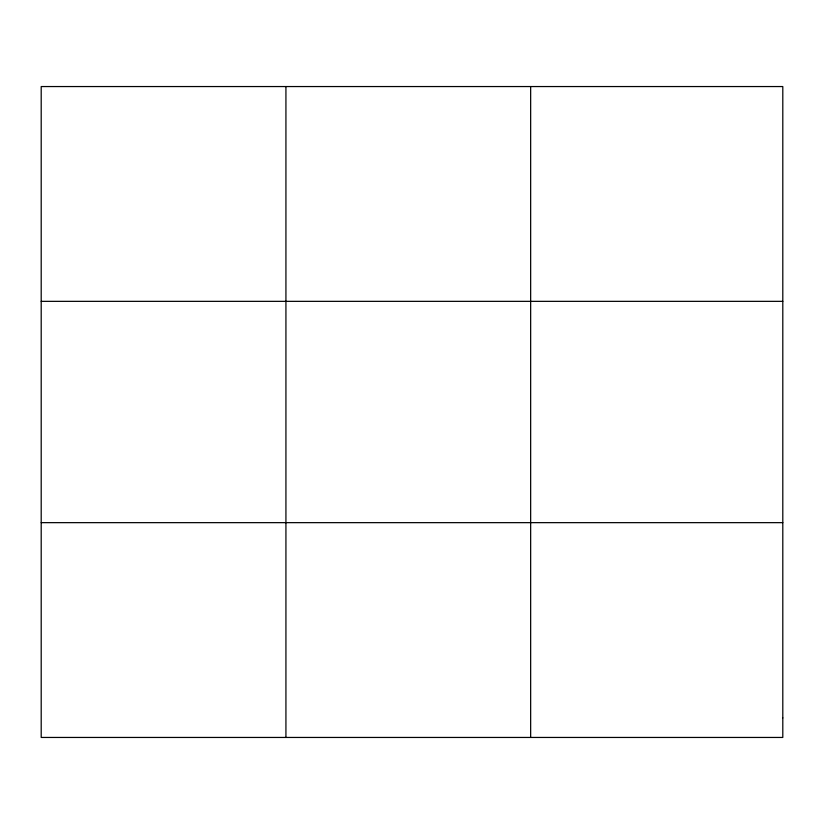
<?xml version="1.0" encoding="UTF-8"?>
<svg xmlns="http://www.w3.org/2000/svg" width="824" height="824" viewBox="0 0 824 824"><rect width="100%" height="100%" fill="white"/><g stroke="black" fill="none" stroke-linecap="round" stroke-linejoin="round"><path stroke-width="1.24" d="M285.928 86.551L285.928 737.449M530.656 86.551L530.656 737.449M41.2 301.347L782.8 301.347M41.2 522.653L782.8 522.653M782.8 717.92L782.8 737.449L41.2 737.449L41.2 86.551L782.8 86.551L782.8 717.92"/></g></svg>
